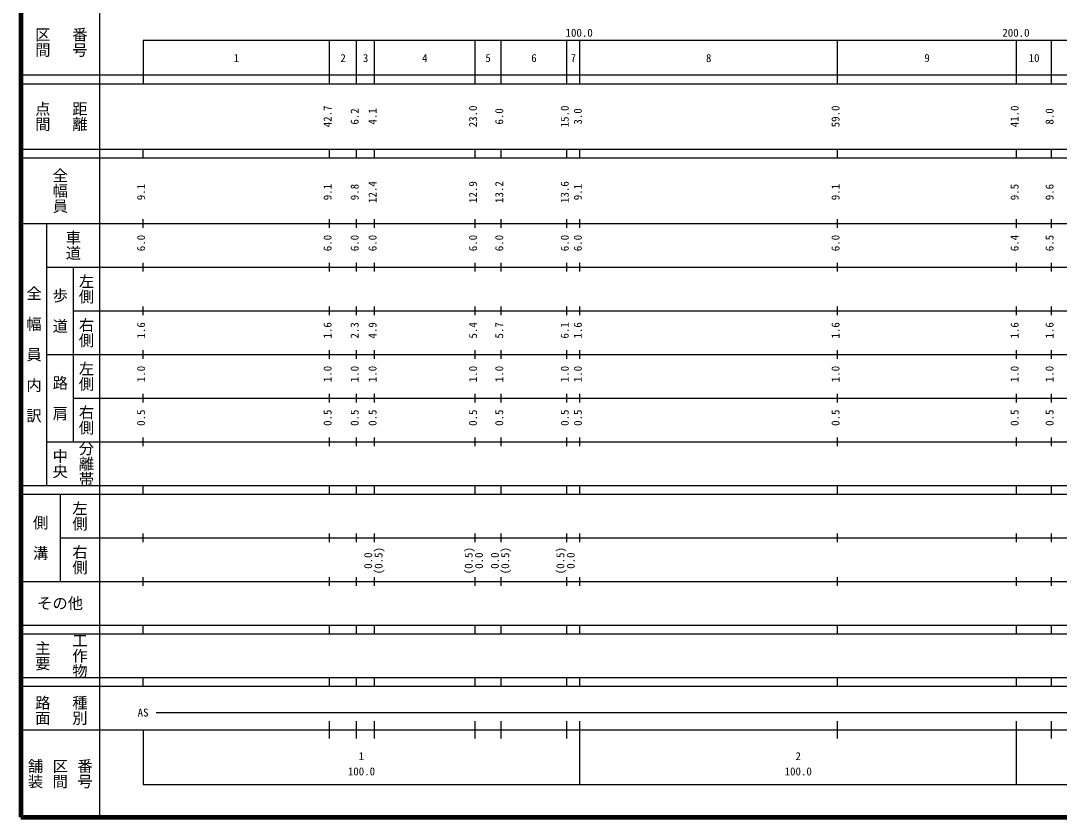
# Model space of a CAD drawing. Units: millimetres on the paper, enlarged 1000 times. Extents: x 40000 to 679996, y 20000 to 379998.
# Drawn here: x 40000 to 277754, y 20000 to 202408 of the extents above; entities that cross this region are included whole.
import ezdxf
from ezdxf.enums import TextEntityAlignment as Align

# ---------------------------------------------------------------- set-up
doc = ezdxf.new("R2010")
doc.units = ezdxf.units.MM
doc.header["$LTSCALE"] = 999.995
doc.layers.add('M-TTL', color=2, linetype='Continuous', lineweight=140)
doc.layers.add('M-TTL-BAND', color=7, linetype='Continuous', lineweight=25)
doc.styles.add('@ＭＳ ゴシック', font='')
doc.styles.add('ＭＳ ゴシック', font='')
doc.styles.get('@ＭＳ ゴシック').set_extended_font_data('@MS Gothic')
doc.styles.get('ＭＳ ゴシック').set_extended_font_data('MS Gothic')

msp = doc.modelspace()

# ---------------------------------------------------------------- linework, layer by layer
at = {"layer": 'M-TTL'}
for p, q in [((39999.8, 379998.1), (39999.8, 19999.9)), ((39999.8, 19999.9), (679996.5, 19999.9))]:
    msp.add_line(p, q, dxfattribs=at)
at = {"layer": 'M-TTL-BAND'}
for p, q in [((57999.7, 369998.1), (57999.7, 19999.9)), ((67999.7, 197999), (578997.1, 197999)), ((67999.7, 197999), (67999.7, 187999)), ((110699.4, 187999), (110699.4, 197999)), ((116899.4, 187999), (116899.4, 197999)), ((120999.4, 187999), (120999.4, 197999)), ((143999.3, 187999), (143999.3, 197999)), ((149999.2, 187999), (149999.2, 197999)), ((164999.2, 187999), (164999.2, 197999)), ((167999.1, 187999), (167999.1, 197999)), ((226998.8, 187999), (226998.8, 197999)), ((267998.6, 187999), (267998.6, 197999)), ((275998.6, 187999), (275998.6, 197999)), ((39999.8, 189999), (578997.1, 189999)), ((39999.8, 187999), (578997.1, 187999)), ((39999.8, 172999.1), (578997.1, 172999.1)), ((67999.7, 170999.1), (67999.7, 172999.1)), ((110699.4, 170999.1), (110699.4, 172999.1)), ((116899.4, 170999.1), (116899.4, 172999.1)), ((120999.4, 170999.1), (120999.4, 172999.1)), ((143999.3, 170999.1), (143999.3, 172999.1)), ((149999.2, 170999.1), (149999.2, 172999.1)), ((164999.2, 170999.1), (164999.2, 172999.1)), ((167999.1, 170999.1), (167999.1, 172999.1)), ((226998.8, 170999.1), (226998.8, 172999.1)), ((267998.6, 170999.1), (267998.6, 172999.1)), ((275998.6, 170999.1), (275998.6, 172999.1)), ((39999.8, 170999.1), (578997.1, 170999.1)), ((67999.7, 154999.2), (67999.7, 156999.2)), ((110699.4, 154999.2), (110699.4, 156999.2)), ((116899.4, 154999.2), (116899.4, 156999.2)), ((120999.4, 154999.2), (120999.4, 156999.2)), ((143999.3, 154999.2), (143999.3, 156999.2)), ((149999.2, 154999.2), (149999.2, 156999.2)), ((164999.2, 154999.2), (164999.2, 156999.2)), ((167999.1, 154999.2), (167999.1, 156999.2)), ((226998.8, 154999.2), (226998.8, 156999.2)), ((267998.6, 154999.2), (267998.6, 156999.2)), ((275998.6, 154999.2), (275998.6, 156999.2)), ((39999.8, 155999.2), (578997.1, 155999.2)), ((45999.8, 95999.5), (45999.8, 155999.2)), ((45999.8, 145999.2), (578997.1, 145999.2)), ((51999.7, 145999.2), (51999.7, 105999.4)), ((67999.7, 144999.2), (67999.7, 146999.2)), ((110699.4, 144999.3), (110699.4, 146999.3)), ((116899.4, 144999.3), (116899.4, 146999.3)), ((120999.4, 144999.3), (120999.4, 146999.3)), ((143999.3, 144999.3), (143999.3, 146999.3)), ((149999.2, 144999.3), (149999.2, 146999.3)), ((164999.2, 144999.3), (164999.2, 146999.3)), ((167999.1, 144999.3), (167999.1, 146999.3)), ((226998.8, 144999.3), (226998.8, 146999.3)), ((267998.6, 144999.3), (267998.6, 146999.3)), ((275998.6, 144999.3), (275998.6, 146999.3)), ((51999.7, 135999.3), (578997.1, 135999.3)), ((67999.7, 134999.3), (67999.7, 136999.3)), ((110699.4, 134999.3), (110699.4, 136999.3)), ((116899.4, 134999.3), (116899.4, 136999.3)), ((120999.4, 134999.3), (120999.4, 136999.3)), ((143999.3, 134999.3), (143999.3, 136999.3)), ((149999.2, 134999.3), (149999.2, 136999.3)), ((164999.2, 134999.3), (164999.2, 136999.3)), ((167999.1, 134999.3), (167999.1, 136999.3)), ((226998.8, 134999.3), (226998.8, 136999.3)), ((267998.6, 134999.3), (267998.6, 136999.3)), ((275998.6, 134999.3), (275998.6, 136999.3)), ((67999.7, 124999.3), (67999.7, 126999.3)), ((110699.4, 124999.4), (110699.4, 126999.4)), ((116899.4, 124999.4), (116899.4, 126999.4)), ((120999.4, 124999.4), (120999.4, 126999.4)), ((143999.3, 124999.4), (143999.3, 126999.4)), ((149999.2, 124999.4), (149999.2, 126999.4)), ((164999.2, 124999.4), (164999.2, 126999.4)), ((167999.1, 124999.4), (167999.1, 126999.4)), ((226998.8, 124999.4), (226998.8, 126999.4)), ((267998.6, 124999.4), (267998.6, 126999.4)), ((275998.6, 124999.4), (275998.6, 126999.4)), ((45999.8, 125999.3), (578997.1, 125999.3)), ((67999.7, 114999.4), (67999.7, 116999.4)), ((110699.4, 114999.4), (110699.4, 116999.4)), ((116899.4, 114999.4), (116899.4, 116999.4)), ((120999.4, 114999.4), (120999.4, 116999.4)), ((143999.3, 114999.4), (143999.3, 116999.4)), ((149999.2, 114999.4), (149999.2, 116999.4)), ((164999.2, 114999.4), (164999.2, 116999.4)), ((167999.1, 114999.4), (167999.1, 116999.4)), ((226998.8, 114999.4), (226998.8, 116999.4)), ((267998.6, 114999.4), (267998.6, 116999.4)), ((275998.6, 114999.4), (275998.6, 116999.4)), ((51999.7, 115999.4), (578997.1, 115999.4)), ((67999.7, 104999.4), (67999.7, 106999.4)), ((110699.4, 104999.5), (110699.4, 106999.5)), ((116899.4, 104999.5), (116899.4, 106999.5)), ((120999.4, 104999.5), (120999.4, 106999.5)), ((143999.3, 104999.5), (143999.3, 106999.5)), ((149999.2, 104999.5), (149999.2, 106999.5)), ((164999.2, 104999.5), (164999.2, 106999.5)), ((167999.1, 104999.5), (167999.1, 106999.5)), ((226998.8, 104999.5), (226998.8, 106999.5)), ((267998.6, 104999.5), (267998.6, 106999.5)), ((275998.6, 104999.5), (275998.6, 106999.5)), ((45999.8, 105999.4), (578997.1, 105999.4)), ((39999.8, 95999.5), (578997.1, 95999.5)), ((67999.7, 93999.5), (67999.7, 95999.5)), ((110699.4, 93999.5), (110699.4, 95999.5)), ((116899.4, 93999.5), (116899.4, 95999.5)), ((120999.4, 93999.5), (120999.4, 95999.5)), ((143999.3, 93999.5), (143999.3, 95999.5)), ((149999.2, 93999.5), (149999.2, 95999.5)), ((164999.2, 93999.5), (164999.2, 95999.5)), ((167999.1, 93999.5), (167999.1, 95999.5)), ((226998.8, 93999.5), (226998.8, 95999.5)), ((267998.6, 93999.5), (267998.6, 95999.5)), ((275998.6, 93999.5), (275998.6, 95999.5)), ((39999.8, 93999.5), (578997.1, 93999.5)), ((48999.8, 93999.5), (48999.8, 73999.6)), ((48999.8, 83999.5), (578997.1, 83999.5)), ((67999.7, 82999.5), (67999.7, 84999.5)), ((110699.4, 82999.6), (110699.4, 84999.6)), ((116899.4, 82999.6), (116899.4, 84999.6)), ((120999.4, 82999.6), (120999.4, 84999.6)), ((143999.3, 82999.6), (143999.3, 84999.6)), ((149999.2, 82999.6), (149999.2, 84999.6)), ((164999.2, 82999.6), (164999.2, 84999.6)), ((167999.1, 82999.6), (167999.1, 84999.6)), ((226998.8, 82999.6), (226998.8, 84999.6)), ((267998.6, 82999.6), (267998.6, 84999.6)), ((275998.6, 82999.6), (275998.6, 84999.6)), ((39999.8, 73999.6), (578997.1, 73999.6)), ((67999.7, 72999.6), (67999.7, 74999.6)), ((110699.4, 72999.6), (110699.4, 74999.6)), ((116899.4, 72999.6), (116899.4, 74999.6)), ((120999.4, 72999.6), (120999.4, 74999.6)), ((143999.3, 72999.6), (143999.3, 74999.6)), ((149999.2, 72999.6), (149999.2, 74999.6)), ((164999.2, 72999.6), (164999.2, 74999.6)), ((167999.1, 72999.6), (167999.1, 74999.6)), ((226998.8, 72999.6), (226998.8, 74999.6)), ((267998.6, 72999.6), (267998.6, 74999.6)), ((275998.6, 72999.6), (275998.6, 74999.6)), ((39999.8, 63999.6), (578997.1, 63999.6)), ((39999.8, 61999.7), (578997.1, 61999.7)), ((67999.7, 61999.7), (67999.7, 63999.6)), ((110699.4, 61999.7), (110699.4, 63999.7)), ((116899.4, 61999.7), (116899.4, 63999.7)), ((120999.4, 61999.7), (120999.4, 63999.7)), ((143999.3, 61999.7), (143999.3, 63999.7)), ((149999.2, 61999.7), (149999.2, 63999.7)), ((164999.2, 61999.7), (164999.2, 63999.7)), ((167999.1, 61999.7), (167999.1, 63999.7)), ((226998.8, 61999.7), (226998.8, 63999.7)), ((267998.6, 61999.7), (267998.6, 63999.7)), ((275998.6, 61999.7), (275998.6, 63999.7)), ((39999.8, 51999.7), (578997.1, 51999.7)), ((39999.8, 49999.7), (578997.1, 49999.7)), ((67999.7, 49999.7), (67999.7, 51999.7)), ((110699.4, 49999.7), (110699.4, 51999.7)), ((116899.4, 49999.7), (116899.4, 51999.7)), ((120999.4, 49999.7), (120999.4, 51999.7)), ((143999.3, 49999.7), (143999.3, 51999.7)), ((149999.2, 49999.7), (149999.2, 51999.7)), ((164999.2, 49999.7), (164999.2, 51999.7)), ((167999.1, 49999.7), (167999.1, 51999.7)), ((226998.8, 49999.7), (226998.8, 51999.7)), ((267998.6, 49999.7), (267998.6, 51999.7)), ((275998.6, 49999.7), (275998.6, 51999.7)), ((70999.6, 43999.8), (460497.7, 43999.8)), ((110699.4, 37999.8), (110699.4, 41999.8)), ((116899.4, 37999.8), (116899.4, 41999.8)), ((120999.4, 37999.8), (120999.4, 41999.8)), ((143999.3, 37999.8), (143999.3, 41999.8)), ((149999.2, 37999.8), (149999.2, 41999.8)), ((164999.2, 37999.8), (164999.2, 41999.8)), ((167999.1, 27499.9), (167999.1, 41999.8)), ((226998.8, 37999.8), (226998.8, 41999.8)), ((267998.6, 27499.9), (267998.6, 41999.8)), ((275998.6, 37999.8), (275998.6, 41999.8)), ((39999.8, 39999.8), (578997.1, 39999.8)), ((67999.7, 39999.8), (67999.7, 27499.9)), ((67999.7, 27499.9), (578997.1, 27499.9))]:
    msp.add_line(p, q, dxfattribs=at)

# ---------------------------------------------------------------- texts
at = {"layer": 'M-TTL-BAND', "style": '@ＭＳ ゴシック'}
for s, p in [('区間', (44999.8, 197499)), ('番号', (53499.7, 197499)), ('点間', (44999.8, 180499)), ('距離', (53499.7, 180499)), ('全幅員', (48999.8, 163499.1)), ('車道', (51999.7, 150999.2)), ('左側', (54999.7, 140999.2)), ('全\u3000幅\u3000員\u3000内\u3000訳', (42999.8, 125999.3)), ('歩\u3000道', (48999.8, 135999.3)), ('右側', (54999.7, 130999.3)), ('左側', (54999.7, 120999.3)), ('路\u3000肩', (48999.8, 115999.4)), ('右側', (54999.7, 110999.4)), ('分離帯', (54999.7, 100999.5)), ('中央', (48999.8, 100999.5)), ('左側', (53499.7, 88999.5)), ('側\u3000溝', (44499.8, 83999.5)), ('右側', (53499.7, 78999.6)), ('主要', (44999.8, 56999.7)), ('工作物', (53499.7, 56999.7)), ('路面', (44999.8, 44499.7)), ('種別', (53499.7, 44499.7)), ('舗装', (43333.1, 29999.8)), ('番号', (54666.4, 29999.8)), ('区間', (48999.8, 29999.8))]:
    msp.add_text(s, height=2566, rotation=270, dxfattribs=at).set_placement(p, align=Align.MIDDLE_CENTER)
at = {"layer": 'M-TTL-BAND', "style": 'ＭＳ ゴシック'}
for s, p in [('100.0', (167843.5, 198193.6)), ('200.0', (267843, 198193.6)), ('1', (89349.5, 192404)), ('2', (113799.4, 192404)), ('3', (118949.4, 192404)), ('4', (132499.3, 192404)), ('5', (146999.3, 192404)), ('6', (157499.2, 192404)), ('7', (166499.2, 192404)), ('8', (197499, 192404)), ('9', (247498.7, 192404)), ('10', (271998.6, 192404)), ('AS', (67999.7, 42499.8)), ('1', (117999.4, 32522.8)), ('2', (217998.9, 32522.8)), ('100.0', (117999.4, 29032.9)), ('100.0', (217998.9, 29032.9))]:
    msp.add_text(s, height=1833, dxfattribs=at).set_placement(p, align=Align.BOTTOM_CENTER)
for s, p in [('42.7', (111699.4, 180499.1)), ('6.2', (117899.4, 180499.1)), ('4.1', (121999.4, 180499.1)), ('23.0', (144999.3, 180499.1)), ('6.0', (150999.2, 180499.1)), ('15.0', (165999.2, 180499.1)), ('3.0', (168999.1, 180499.1)), ('59.0', (227998.8, 180499.1)), ('41.0', (268998.6, 180499.1)), ('8.0', (276998.6, 180499.1)), ('9.1', (68999.6, 163173.2)), ('9.1', (111699.4, 163173.2)), ('9.8', (117899.4, 163173.2)), ('12.4', (121999.4, 163173.2)), ('12.9', (144999.3, 163173.2)), ('13.2', (150999.2, 163173.2)), ('13.6', (165999.2, 163173.2)), ('9.1', (168999.1, 163173.2)), ('9.1', (227998.8, 163173.2)), ('9.5', (268998.6, 163173.2)), ('9.6', (276998.6, 163173.2)), ('6.0', (68999.6, 151499.2)), ('6.0', (111699.4, 151499.2)), ('6.0', (117899.4, 151499.2)), ('6.0', (121999.4, 151499.2)), ('6.0', (144999.3, 151499.2)), ('6.0', (150999.2, 151499.2)), ('6.0', (165999.2, 151499.2)), ('6.0', (168999.1, 151499.2)), ('6.0', (227998.8, 151499.2)), ('6.4', (268998.6, 151499.2)), ('6.5', (276998.6, 151499.2)), ('1.6', (68999.6, 131499.3)), ('1.6', (111699.4, 131499.3)), ('2.3', (117899.4, 131499.3)), ('4.9', (121999.4, 131499.3)), ('5.4', (144999.3, 131499.3)), ('5.7', (150999.2, 131499.3)), ('6.1', (165999.2, 131499.3)), ('1.6', (168999.1, 131499.3)), ('1.6', (227998.8, 131499.3)), ('1.6', (268998.6, 131499.3)), ('1.6', (276998.6, 131499.3)), ('1.0', (68999.6, 121499.4)), ('1.0', (111699.4, 121499.4)), ('1.0', (117899.4, 121499.4)), ('1.0', (121999.4, 121499.4)), ('1.0', (144999.3, 121499.4)), ('1.0', (150999.2, 121499.4)), ('1.0', (165999.2, 121499.4)), ('1.0', (168999.1, 121499.4)), ('1.0', (227998.8, 121499.4)), ('1.0', (268998.6, 121499.4)), ('1.0', (276998.6, 121499.4)), ('0.5', (68999.6, 111499.4)), ('0.5', (111699.4, 111499.4)), ('0.5', (117899.4, 111499.4)), ('0.5', (121999.4, 111499.4)), ('0.5', (144999.3, 111499.4)), ('0.5', (150999.2, 111499.4)), ('0.5', (165999.2, 111499.4)), ('0.5', (168999.1, 111499.4)), ('0.5', (227998.8, 111499.4)), ('0.5', (268998.6, 111499.4)), ('0.5', (276998.6, 111499.4)), ('(0.5)', (123369.4, 78763.6)), ('(0.5)', (143999.3, 78763.6)), ('(0.5)', (152369.2, 78763.6)), ('(0.5)', (164999.2, 78763.6)), ('0.0', (120999.4, 78763.6)), ('0.0', (146369.3, 78763.6)), ('0.0', (149999.2, 78763.6)), ('0.0', (167369.1, 78763.6))]:
    msp.add_text(s, height=1833, rotation=90, dxfattribs=at).set_placement(p, align=Align.BOTTOM_CENTER)
msp.add_text('その他', height=2566, dxfattribs=at).set_placement((48999.8, 68999.6), align=Align.MIDDLE_CENTER)

doc.saveas('drawing.dxf')
